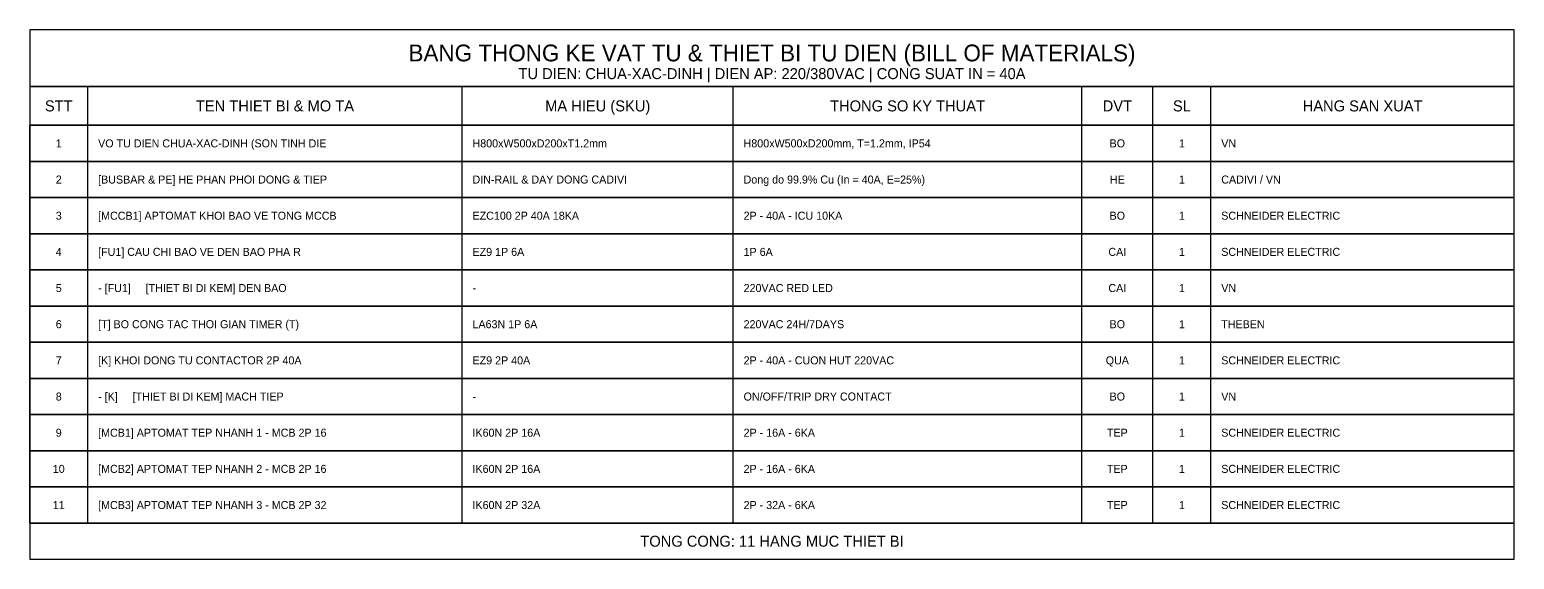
# Model space of a CAD drawing. Header units: metres. Extents: x 48 to 3950, y -285 to 946.
# Drawn here: x 2800 to 3950, y 490 to 900 of the extents above; entities that cross this region are included whole.
import ezdxf
from ezdxf.enums import TextEntityAlignment as Align

# ---------------------------------------------------------------- set-up
doc = ezdxf.new("R2010")
doc.units = ezdxf.units.M
for name, color, linetype, lineweight in [('0_TABLE', 4, 'Continuous', 25), ('0_TABLE_HDR', 2, 'Continuous', 30), ('0_TEXT', 7, 'Continuous', 20)]:
    doc.layers.add(name, color=color, linetype=linetype, lineweight=lineweight)

msp = doc.modelspace()

# ---------------------------------------------------------------- linework, layer by layer
at = {"layer": '0_TABLE', "color": 4}
for p, q in [((2845, 826), (2845, 856)), ((3135, 826), (3135, 856)), ((3345, 826), (3345, 856)), ((3615, 826), (3615, 856)), ((3670, 826), (3670, 856)), ((3715, 826), (3715, 856)), ((2800, 798), (2800, 826)), ((2845, 798), (2845, 826)), ((3135, 798), (3135, 826)), ((3345, 798), (3345, 826)), ((3615, 798), (3615, 826)), ((3670, 798), (3670, 826)), ((3715, 798), (3715, 826)), ((2800, 770), (2800, 798)), ((2845, 770), (2845, 798)), ((3135, 770), (3135, 798)), ((3345, 770), (3345, 798)), ((3615, 770), (3615, 798)), ((3670, 770), (3670, 798)), ((3715, 770), (3715, 798)), ((2800, 742), (2800, 770)), ((2845, 742), (2845, 770)), ((3135, 742), (3135, 770)), ((3345, 742), (3345, 770)), ((3615, 742), (3615, 770)), ((3670, 742), (3670, 770)), ((3715, 742), (3715, 770)), ((2800, 714), (2800, 742)), ((2845, 714), (2845, 742)), ((3135, 714), (3135, 742)), ((3345, 714), (3345, 742)), ((3615, 714), (3615, 742)), ((3670, 714), (3670, 742)), ((3715, 714), (3715, 742)), ((2800, 686), (2800, 714)), ((2845, 686), (2845, 714)), ((3135, 686), (3135, 714)), ((3345, 686), (3345, 714)), ((3615, 686), (3615, 714)), ((3670, 686), (3670, 714)), ((3715, 686), (3715, 714)), ((2800, 658), (2800, 686)), ((2845, 658), (2845, 686)), ((3135, 658), (3135, 686)), ((3345, 658), (3345, 686)), ((3615, 658), (3615, 686)), ((3670, 658), (3670, 686)), ((3715, 658), (3715, 686)), ((2800, 630), (2800, 658)), ((2845, 630), (2845, 658)), ((3135, 630), (3135, 658)), ((3345, 630), (3345, 658)), ((3615, 630), (3615, 658)), ((3670, 630), (3670, 658)), ((3715, 630), (3715, 658)), ((2800, 602), (2800, 630)), ((2845, 602), (2845, 630)), ((3135, 602), (3135, 630)), ((3345, 602), (3345, 630)), ((3615, 602), (3615, 630)), ((3670, 602), (3670, 630)), ((3715, 602), (3715, 630)), ((2800, 574), (2800, 602)), ((2845, 574), (2845, 602)), ((3135, 574), (3135, 602)), ((3345, 574), (3345, 602)), ((3615, 574), (3615, 602)), ((3670, 574), (3670, 602)), ((3715, 574), (3715, 602)), ((2800, 546), (2800, 574)), ((2845, 546), (2845, 574)), ((3135, 546), (3135, 574)), ((3345, 546), (3345, 574)), ((3615, 546), (3615, 574)), ((3670, 546), (3670, 574)), ((3715, 546), (3715, 574)), ((2800, 518), (2800, 546)), ((2845, 518), (2845, 546)), ((3135, 518), (3135, 546)), ((3345, 518), (3345, 546)), ((3615, 518), (3615, 546)), ((3670, 518), (3670, 546)), ((3715, 518), (3715, 546))]:
    msp.add_line(p, q, dxfattribs=at)
for points in [[(2800, 856), (3950, 856), (3950, 900), (2800, 900), (2800, 856)], [(2800, 826), (3950, 826), (3950, 856), (2800, 856), (2800, 826)], [(2800, 798), (3950, 798), (3950, 826), (2800, 826), (2800, 798)], [(2800, 770), (3950, 770), (3950, 798), (2800, 798), (2800, 770)], [(2800, 742), (3950, 742), (3950, 770), (2800, 770), (2800, 742)], [(2800, 714), (3950, 714), (3950, 742), (2800, 742), (2800, 714)], [(2800, 686), (3950, 686), (3950, 714), (2800, 714), (2800, 686)], [(2800, 658), (3950, 658), (3950, 686), (2800, 686), (2800, 658)], [(2800, 630), (3950, 630), (3950, 658), (2800, 658), (2800, 630)], [(2800, 602), (3950, 602), (3950, 630), (2800, 630), (2800, 602)], [(2800, 574), (3950, 574), (3950, 602), (2800, 602), (2800, 574)], [(2800, 546), (3950, 546), (3950, 574), (2800, 574), (2800, 546)], [(2800, 518), (3950, 518), (3950, 546), (2800, 546), (2800, 518)], [(2800, 490), (3950, 490), (3950, 518), (2800, 518), (2800, 490)]]:
    msp.add_lwpolyline(points, close=True, dxfattribs=at)

# ---------------------------------------------------------------- texts
at = {"layer": '0_TABLE_HDR', "color": 2}
for s, height, p in [('BANG THONG KE VAT TU & THIET BI TU DIEN (BILL OF MATERIALS)', 13, (3375, 882)), ('STT', 8.5, (2822.5, 841)), ('TEN THIET BI & MO TA', 8.5, (2990, 841)), ('MA HIEU (SKU)', 8.5, (3240, 841)), ('THONG SO KY THUAT', 8.5, (3480, 841)), ('DVT', 8.5, (3642.5, 841)), ('SL', 8.5, (3692.5, 841)), ('HANG SAN XUAT', 8.5, (3832.5, 841)), ('TONG CONG: 11 HANG MUC THIET BI', 8.5, (3375, 504))]:
    msp.add_text(s, height=height, dxfattribs=at).set_placement(p, align=Align.MIDDLE_CENTER)
at = {"layer": '0_TEXT'}
msp.add_text('TU DIEN: CHUA-XAC-DINH | DIEN AP: 220/380VAC | CONG SUAT IN = 40A', height=8.5, dxfattribs=at).set_placement((3375, 866), align=Align.MIDDLE_CENTER)
at = {"layer": '0_TEXT', "color": 7}
for s, p in [('1', (2822.5, 812)), ('BO', (3642.5, 812)), ('1', (3692.5, 812)), ('2', (2822.5, 784)), ('HE', (3642.5, 784)), ('1', (3692.5, 784)), ('3', (2822.5, 756)), ('BO', (3642.5, 756)), ('1', (3692.5, 756)), ('4', (2822.5, 728)), ('CAI', (3642.5, 728)), ('1', (3692.5, 728)), ('5', (2822.5, 700)), ('CAI', (3642.5, 700)), ('1', (3692.5, 700)), ('6', (2822.5, 672)), ('BO', (3642.5, 672)), ('1', (3692.5, 672)), ('7', (2822.5, 644)), ('QUA', (3642.5, 644)), ('1', (3692.5, 644)), ('8', (2822.5, 616)), ('BO', (3642.5, 616)), ('1', (3692.5, 616)), ('9', (2822.5, 588)), ('TEP', (3642.5, 588)), ('1', (3692.5, 588)), ('10', (2822.5, 560)), ('TEP', (3642.5, 560)), ('1', (3692.5, 560)), ('11', (2822.5, 532)), ('TEP', (3642.5, 532)), ('1', (3692.5, 532))]:
    msp.add_text(s, height=6.2, dxfattribs=at).set_placement(p, align=Align.MIDDLE_CENTER)
for s, p in [('VO TU DIEN CHUA-XAC-DINH (SON TINH DIE', (2853, 812)), ('H800xW500xD200xT1.2mm', (3143, 812)), ('H800xW500xD200mm, T=1.2mm, IP54', (3353, 812)), ('[BUSBAR & PE] HE PHAN PHOI DONG & TIEP', (2853, 784)), ('DIN-RAIL & DAY DONG CADIVI', (3143, 784)), ('Dong do 99.9% Cu (In = 40A, E=25%)', (3353, 784)), ('[MCCB1] APTOMAT KHOI BAO VE TONG MCCB ', (2853, 756)), ('EZC100 2P 40A 18KA', (3143, 756)), ('2P - 40A - ICU 10KA', (3353, 756)), ('[FU1] CAU CHI BAO VE DEN BAO PHA R', (2853, 728)), ('EZ9 1P 6A', (3143, 728)), ('1P 6A', (3353, 728)), ('- [FU1]     [THIET BI DI KEM] DEN BAO ', (2853, 700)), ('220VAC RED LED', (3353, 700)), ('-', (3143, 700)), ('[T] BO CONG TAC THOI GIAN TIMER (T)', (2853, 672)), ('LA63N 1P 6A', (3143, 672)), ('220VAC 24H/7DAYS', (3353, 672)), ('[K] KHOI DONG TU CONTACTOR 2P 40A', (2853, 644)), ('EZ9 2P 40A', (3143, 644)), ('2P - 40A - CUON HUT 220VAC', (3353, 644)), ('- [K]     [THIET BI DI KEM] MACH TIEP ', (2853, 616)), ('-', (3143, 616)), ('ON/OFF/TRIP DRY CONTACT', (3353, 616)), ('[MCB1] APTOMAT TEP NHANH 1 - MCB 2P 16', (2853, 588)), ('IK60N 2P 16A', (3143, 588)), ('2P - 16A - 6KA', (3353, 588)), ('[MCB2] APTOMAT TEP NHANH 2 - MCB 2P 16', (2853, 560)), ('IK60N 2P 16A', (3143, 560)), ('2P - 16A - 6KA', (3353, 560)), ('[MCB3] APTOMAT TEP NHANH 3 - MCB 2P 32', (2853, 532)), ('IK60N 2P 32A', (3143, 532)), ('2P - 32A - 6KA', (3353, 532))]:
    msp.add_text(s, height=6.2, dxfattribs=at).set_placement(p, align=Align.MIDDLE_LEFT)
at = {"layer": '0_TEXT', "color": 3}
for s, p in [('VN', (3723, 812)), ('CADIVI / VN', (3723, 784)), ('SCHNEIDER ELECTRIC', (3723, 756)), ('SCHNEIDER ELECTRIC', (3723, 728)), ('VN', (3723, 700)), ('THEBEN', (3723, 672)), ('SCHNEIDER ELECTRIC', (3723, 644)), ('VN', (3723, 616)), ('SCHNEIDER ELECTRIC', (3723, 588)), ('SCHNEIDER ELECTRIC', (3723, 560)), ('SCHNEIDER ELECTRIC', (3723, 532))]:
    msp.add_text(s, height=6.2, dxfattribs=at).set_placement(p, align=Align.MIDDLE_LEFT)

doc.saveas('drawing.dxf')
